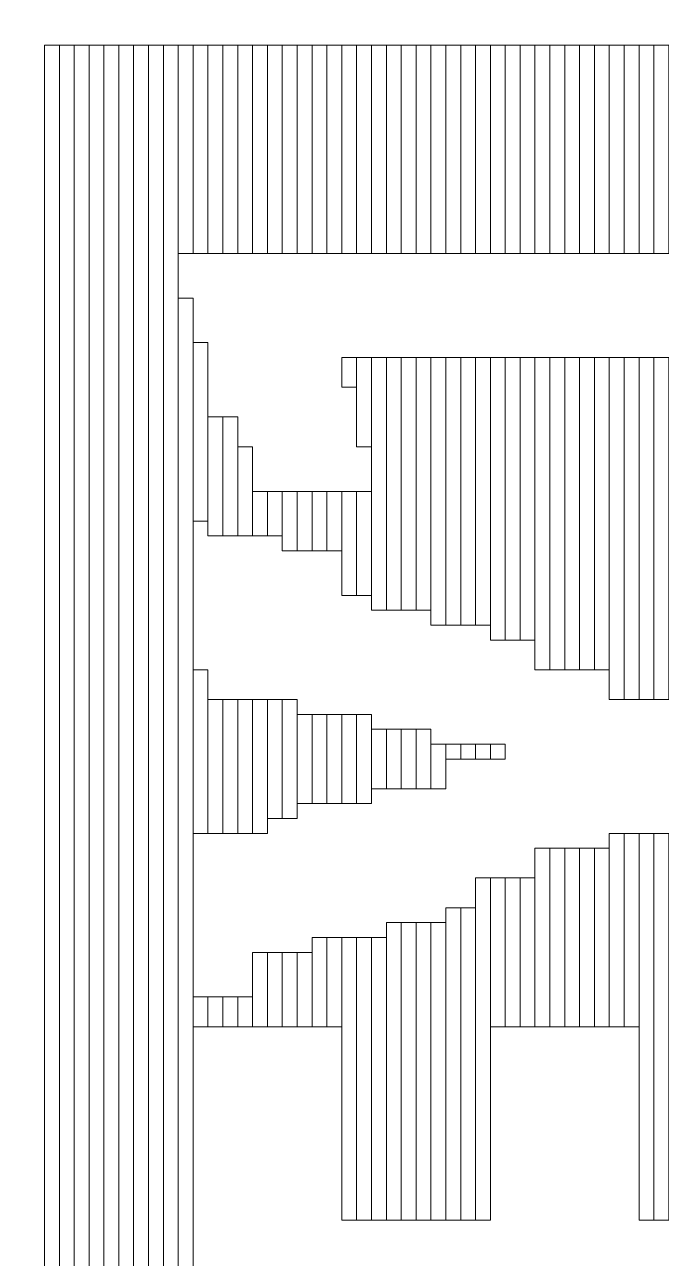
# Model space of a CAD drawing. Header units: millimetres. Extents: x -86 to 67, y -55 to 52.
# Drawn here: x -12.895 to -11.808, y -48.883 to -46.776 of the extents above; entities that cross this region are included whole.
import ezdxf

# ---------------------------------------------------------------- set-up
doc = ezdxf.new("R2010")
doc.units = ezdxf.units.MM
doc.header["$MEASUREMENT"] = 0
doc.layers.add('BG_OUTLINE', color=7, linetype='Continuous')
doc.layers.add('MA_PEN3', color=7, linetype='Continuous')

msp = doc.modelspace()

# ---------------------------------------------------------------- linework, layer by layer
at = {"layer": 'BG_OUTLINE', "color": 3, "lineweight": 9}
msp.add_open_spline([(-60.0926, 34.7331), (-60.0926, 34.7331), (63.7724, 34.7331), (63.7724, 34.7331), (63.7724, 34.7331), (64.585, 34.7336), (65.3646, 34.4113), (65.9396, 33.837), (65.9396, 33.837), (66.5146, 33.2627), (66.8379, 32.4797), (66.8384, 31.667), (66.8384, 31.667), (66.8384, 31.667), (66.8412, -52.28), (66.8412, -52.28), (66.8412, -52.28), (66.8412, -52.28), (66.8384, -52.1933), (66.8384, -52.1933), (66.8384, -52.1933), (66.8389, -53.006), (66.5166, -53.7856), (65.9424, -54.3606), (65.9424, -54.3606), (65.3681, -54.9356), (64.585, -55.2589), (63.7724, -55.2594), (63.7724, -55.2594), (63.7724, -55.2594), (-60.1869, -55.2594), (-60.1869, -55.2594), (-60.1869, -55.2594), (-60.1869, -55.2594), (-60.0853, -55.2518), (-60.0853, -55.2518), (-60.0853, -55.2518), (-60.8979, -55.2523), (-61.6775, -54.9299), (-62.2525, -54.3557), (-62.2525, -54.3557), (-62.8275, -53.7814), (-63.1508, -52.9984), (-63.1513, -52.1857), (-63.1513, -52.1857), (-63.1513, -52.1857), (-63.1587, 31.667), (-63.1587, 31.667), (-63.1587, 31.667), (-63.1592, 32.4797), (-62.8369, 33.2593), (-62.2626, 33.8343), (-62.2626, 33.8343), (-61.6883, 34.4093), (-60.9053, 34.7326), (-60.0926, 34.7331)], degree=3, knots=[0, 0, 0, 0, 0.071429, 0.071429, 0.071429, 0.071429, 0.142857, 0.142857, 0.142857, 0.142857, 0.214286, 0.214286, 0.214286, 0.214286, 0.285714, 0.285714, 0.285714, 0.285714, 0.357143, 0.357143, 0.357143, 0.357143, 0.428571, 0.428571, 0.428571, 0.428571, 0.5, 0.5, 0.5, 0.5, 0.571429, 0.571429, 0.571429, 0.571429, 0.642857, 0.642857, 0.642857, 0.642857, 0.714286, 0.714286, 0.714286, 0.714286, 0.785714, 0.785714, 0.785714, 0.785714, 0.857143, 0.857143, 0.857143, 0.857143, 0.928571, 0.928571, 0.928571, 0.928571, 1, 1, 1, 1], dxfattribs=at)
at = {"layer": 'MA_PEN3', "color": 5, "lineweight": 9}
for points in [[(-12.8362, -51.8659), (-12.8362, -51.8659), (-12.8616, -51.8659), (-12.8616, -51.8659), (-12.8616, -51.8659), (-12.8616, -51.8659), (-12.8616, -46.8113), (-12.8616, -46.8113), (-12.8616, -46.8113), (-12.8616, -46.8113), (-12.8362, -46.8113), (-12.8362, -46.8113), (-12.8362, -46.8113), (-12.8362, -46.8113), (-12.8362, -51.8659), (-12.8362, -51.8659)], [(-12.8108, -51.8659), (-12.8108, -51.8659), (-12.8362, -51.8659), (-12.8362, -51.8659), (-12.8362, -51.8659), (-12.8362, -51.8659), (-12.8362, -46.8113), (-12.8362, -46.8113), (-12.8362, -46.8113), (-12.8362, -46.8113), (-12.8108, -46.8113), (-12.8108, -46.8113), (-12.8108, -46.8113), (-12.8108, -46.8113), (-12.8108, -51.8659), (-12.8108, -51.8659)], [(-12.7854, -51.8659), (-12.7854, -51.8659), (-12.8108, -51.8659), (-12.8108, -51.8659), (-12.8108, -51.8659), (-12.8108, -51.8659), (-12.8108, -46.8113), (-12.8108, -46.8113), (-12.8108, -46.8113), (-12.8108, -46.8113), (-12.7854, -46.8113), (-12.7854, -46.8113), (-12.7854, -46.8113), (-12.7854, -46.8113), (-12.7854, -51.8659), (-12.7854, -51.8659)], [(-12.76, -51.8659), (-12.76, -51.8659), (-12.7854, -51.8659), (-12.7854, -51.8659), (-12.7854, -51.8659), (-12.7854, -51.8659), (-12.7854, -46.8113), (-12.7854, -46.8113), (-12.7854, -46.8113), (-12.7854, -46.8113), (-12.76, -46.8113), (-12.76, -46.8113), (-12.76, -46.8113), (-12.76, -46.8113), (-12.76, -51.8659), (-12.76, -51.8659)], [(-12.7346, -51.8659), (-12.7346, -51.8659), (-12.76, -51.8659), (-12.76, -51.8659), (-12.76, -51.8659), (-12.76, -51.8659), (-12.76, -46.8113), (-12.76, -46.8113), (-12.76, -46.8113), (-12.76, -46.8113), (-12.7346, -46.8113), (-12.7346, -46.8113), (-12.7346, -46.8113), (-12.7346, -46.8113), (-12.7346, -51.8659), (-12.7346, -51.8659)], [(-12.7092, -51.8659), (-12.7092, -51.8659), (-12.7346, -51.8659), (-12.7346, -51.8659), (-12.7346, -51.8659), (-12.7346, -51.8659), (-12.7346, -46.8113), (-12.7346, -46.8113), (-12.7346, -46.8113), (-12.7346, -46.8113), (-12.7092, -46.8113), (-12.7092, -46.8113), (-12.7092, -46.8113), (-12.7092, -46.8113), (-12.7092, -51.8659), (-12.7092, -51.8659)], [(-12.6838, -51.8659), (-12.6838, -51.8659), (-12.7092, -51.8659), (-12.7092, -51.8659), (-12.7092, -51.8659), (-12.7092, -51.8659), (-12.7092, -46.8113), (-12.7092, -46.8113), (-12.7092, -46.8113), (-12.7092, -46.8113), (-12.6838, -46.8113), (-12.6838, -46.8113), (-12.6838, -46.8113), (-12.6838, -46.8113), (-12.6838, -51.8659), (-12.6838, -51.8659)], [(-12.6584, -51.8659), (-12.6584, -51.8659), (-12.6838, -51.8659), (-12.6838, -51.8659), (-12.6838, -51.8659), (-12.6838, -51.8659), (-12.6838, -46.8113), (-12.6838, -46.8113), (-12.6838, -46.8113), (-12.6838, -46.8113), (-12.6584, -46.8113), (-12.6584, -46.8113), (-12.6584, -46.8113), (-12.6584, -46.8113), (-12.6584, -51.8659), (-12.6584, -51.8659)], [(-12.633, -51.8659), (-12.633, -51.8659), (-12.6584, -51.8659), (-12.6584, -51.8659), (-12.6584, -51.8659), (-12.6584, -51.8659), (-12.6584, -46.8113), (-12.6584, -46.8113), (-12.6584, -46.8113), (-12.6584, -46.8113), (-12.633, -46.8113), (-12.633, -46.8113), (-12.633, -46.8113), (-12.633, -46.8113), (-12.633, -51.8659), (-12.633, -51.8659)], [(-12.6076, -47.1669), (-12.6076, -47.1669), (-12.633, -47.1669), (-12.633, -47.1669), (-12.633, -47.1669), (-12.633, -47.1669), (-12.633, -46.8113), (-12.633, -46.8113), (-12.633, -46.8113), (-12.633, -46.8113), (-12.6076, -46.8113), (-12.6076, -46.8113), (-12.6076, -46.8113), (-12.6076, -46.8113), (-12.6076, -47.1669), (-12.6076, -47.1669)], [(-12.5822, -47.1669), (-12.5822, -47.1669), (-12.6076, -47.1669), (-12.6076, -47.1669), (-12.6076, -47.1669), (-12.6076, -47.1669), (-12.6076, -46.8113), (-12.6076, -46.8113), (-12.6076, -46.8113), (-12.6076, -46.8113), (-12.5822, -46.8113), (-12.5822, -46.8113), (-12.5822, -46.8113), (-12.5822, -46.8113), (-12.5822, -47.1669), (-12.5822, -47.1669)], [(-12.5568, -47.1669), (-12.5568, -47.1669), (-12.5822, -47.1669), (-12.5822, -47.1669), (-12.5822, -47.1669), (-12.5822, -47.1669), (-12.5822, -46.8113), (-12.5822, -46.8113), (-12.5822, -46.8113), (-12.5822, -46.8113), (-12.5568, -46.8113), (-12.5568, -46.8113), (-12.5568, -46.8113), (-12.5568, -46.8113), (-12.5568, -47.1669), (-12.5568, -47.1669)], [(-12.5314, -47.1669), (-12.5314, -47.1669), (-12.5568, -47.1669), (-12.5568, -47.1669), (-12.5568, -47.1669), (-12.5568, -47.1669), (-12.5568, -46.8113), (-12.5568, -46.8113), (-12.5568, -46.8113), (-12.5568, -46.8113), (-12.5314, -46.8113), (-12.5314, -46.8113), (-12.5314, -46.8113), (-12.5314, -46.8113), (-12.5314, -47.1669), (-12.5314, -47.1669)], [(-12.506, -47.1669), (-12.506, -47.1669), (-12.5314, -47.1669), (-12.5314, -47.1669), (-12.5314, -47.1669), (-12.5314, -47.1669), (-12.5314, -46.8113), (-12.5314, -46.8113), (-12.5314, -46.8113), (-12.5314, -46.8113), (-12.506, -46.8113), (-12.506, -46.8113), (-12.506, -46.8113), (-12.506, -46.8113), (-12.506, -47.1669), (-12.506, -47.1669)], [(-12.4806, -47.1669), (-12.4806, -47.1669), (-12.506, -47.1669), (-12.506, -47.1669), (-12.506, -47.1669), (-12.506, -47.1669), (-12.506, -46.8113), (-12.506, -46.8113), (-12.506, -46.8113), (-12.506, -46.8113), (-12.4806, -46.8113), (-12.4806, -46.8113), (-12.4806, -46.8113), (-12.4806, -46.8113), (-12.4806, -47.1669), (-12.4806, -47.1669)], [(-12.4552, -47.1669), (-12.4552, -47.1669), (-12.4806, -47.1669), (-12.4806, -47.1669), (-12.4806, -47.1669), (-12.4806, -47.1669), (-12.4806, -46.8113), (-12.4806, -46.8113), (-12.4806, -46.8113), (-12.4806, -46.8113), (-12.4552, -46.8113), (-12.4552, -46.8113), (-12.4552, -46.8113), (-12.4552, -46.8113), (-12.4552, -47.1669), (-12.4552, -47.1669)], [(-12.4298, -47.1669), (-12.4298, -47.1669), (-12.4552, -47.1669), (-12.4552, -47.1669), (-12.4552, -47.1669), (-12.4552, -47.1669), (-12.4552, -46.8113), (-12.4552, -46.8113), (-12.4552, -46.8113), (-12.4552, -46.8113), (-12.4298, -46.8113), (-12.4298, -46.8113), (-12.4298, -46.8113), (-12.4298, -46.8113), (-12.4298, -47.1669), (-12.4298, -47.1669)], [(-12.4044, -47.1669), (-12.4044, -47.1669), (-12.4298, -47.1669), (-12.4298, -47.1669), (-12.4298, -47.1669), (-12.4298, -47.1669), (-12.4298, -46.8113), (-12.4298, -46.8113), (-12.4298, -46.8113), (-12.4298, -46.8113), (-12.4044, -46.8113), (-12.4044, -46.8113), (-12.4044, -46.8113), (-12.4044, -46.8113), (-12.4044, -47.1669), (-12.4044, -47.1669)], [(-12.379, -47.1669), (-12.379, -47.1669), (-12.4044, -47.1669), (-12.4044, -47.1669), (-12.4044, -47.1669), (-12.4044, -47.1669), (-12.4044, -46.8113), (-12.4044, -46.8113), (-12.4044, -46.8113), (-12.4044, -46.8113), (-12.379, -46.8113), (-12.379, -46.8113), (-12.379, -46.8113), (-12.379, -46.8113), (-12.379, -47.1669), (-12.379, -47.1669)], [(-12.3536, -47.1669), (-12.3536, -47.1669), (-12.379, -47.1669), (-12.379, -47.1669), (-12.379, -47.1669), (-12.379, -47.1669), (-12.379, -46.8113), (-12.379, -46.8113), (-12.379, -46.8113), (-12.379, -46.8113), (-12.3536, -46.8113), (-12.3536, -46.8113), (-12.3536, -46.8113), (-12.3536, -46.8113), (-12.3536, -47.1669), (-12.3536, -47.1669)], [(-12.3282, -47.1669), (-12.3282, -47.1669), (-12.3536, -47.1669), (-12.3536, -47.1669), (-12.3536, -47.1669), (-12.3536, -47.1669), (-12.3536, -46.8113), (-12.3536, -46.8113), (-12.3536, -46.8113), (-12.3536, -46.8113), (-12.3282, -46.8113), (-12.3282, -46.8113), (-12.3282, -46.8113), (-12.3282, -46.8113), (-12.3282, -47.1669), (-12.3282, -47.1669)], [(-12.3028, -47.1669), (-12.3028, -47.1669), (-12.3282, -47.1669), (-12.3282, -47.1669), (-12.3282, -47.1669), (-12.3282, -47.1669), (-12.3282, -46.8113), (-12.3282, -46.8113), (-12.3282, -46.8113), (-12.3282, -46.8113), (-12.3028, -46.8113), (-12.3028, -46.8113), (-12.3028, -46.8113), (-12.3028, -46.8113), (-12.3028, -47.1669), (-12.3028, -47.1669)], [(-12.2774, -47.1669), (-12.2774, -47.1669), (-12.3028, -47.1669), (-12.3028, -47.1669), (-12.3028, -47.1669), (-12.3028, -47.1669), (-12.3028, -46.8113), (-12.3028, -46.8113), (-12.3028, -46.8113), (-12.3028, -46.8113), (-12.2774, -46.8113), (-12.2774, -46.8113), (-12.2774, -46.8113), (-12.2774, -46.8113), (-12.2774, -47.1669), (-12.2774, -47.1669)], [(-12.252, -47.1669), (-12.252, -47.1669), (-12.2774, -47.1669), (-12.2774, -47.1669), (-12.2774, -47.1669), (-12.2774, -47.1669), (-12.2774, -46.8113), (-12.2774, -46.8113), (-12.2774, -46.8113), (-12.2774, -46.8113), (-12.252, -46.8113), (-12.252, -46.8113), (-12.252, -46.8113), (-12.252, -46.8113), (-12.252, -47.1669), (-12.252, -47.1669)], [(-12.2266, -47.1669), (-12.2266, -47.1669), (-12.252, -47.1669), (-12.252, -47.1669), (-12.252, -47.1669), (-12.252, -47.1669), (-12.252, -46.8113), (-12.252, -46.8113), (-12.252, -46.8113), (-12.252, -46.8113), (-12.2266, -46.8113), (-12.2266, -46.8113), (-12.2266, -46.8113), (-12.2266, -46.8113), (-12.2266, -47.1669), (-12.2266, -47.1669)], [(-12.2012, -47.1669), (-12.2012, -47.1669), (-12.2266, -47.1669), (-12.2266, -47.1669), (-12.2266, -47.1669), (-12.2266, -47.1669), (-12.2266, -46.8113), (-12.2266, -46.8113), (-12.2266, -46.8113), (-12.2266, -46.8113), (-12.2012, -46.8113), (-12.2012, -46.8113), (-12.2012, -46.8113), (-12.2012, -46.8113), (-12.2012, -47.1669), (-12.2012, -47.1669)], [(-12.1758, -47.1669), (-12.1758, -47.1669), (-12.2012, -47.1669), (-12.2012, -47.1669), (-12.2012, -47.1669), (-12.2012, -47.1669), (-12.2012, -46.8113), (-12.2012, -46.8113), (-12.2012, -46.8113), (-12.2012, -46.8113), (-12.1758, -46.8113), (-12.1758, -46.8113), (-12.1758, -46.8113), (-12.1758, -46.8113), (-12.1758, -47.1669), (-12.1758, -47.1669)], [(-12.1504, -47.1669), (-12.1504, -47.1669), (-12.1758, -47.1669), (-12.1758, -47.1669), (-12.1758, -47.1669), (-12.1758, -47.1669), (-12.1758, -46.8113), (-12.1758, -46.8113), (-12.1758, -46.8113), (-12.1758, -46.8113), (-12.1504, -46.8113), (-12.1504, -46.8113), (-12.1504, -46.8113), (-12.1504, -46.8113), (-12.1504, -47.1669), (-12.1504, -47.1669)], [(-12.125, -47.1669), (-12.125, -47.1669), (-12.1504, -47.1669), (-12.1504, -47.1669), (-12.1504, -47.1669), (-12.1504, -47.1669), (-12.1504, -46.8113), (-12.1504, -46.8113), (-12.1504, -46.8113), (-12.1504, -46.8113), (-12.125, -46.8113), (-12.125, -46.8113), (-12.125, -46.8113), (-12.125, -46.8113), (-12.125, -47.1669), (-12.125, -47.1669)], [(-12.0996, -47.1669), (-12.0996, -47.1669), (-12.125, -47.1669), (-12.125, -47.1669), (-12.125, -47.1669), (-12.125, -47.1669), (-12.125, -46.8113), (-12.125, -46.8113), (-12.125, -46.8113), (-12.125, -46.8113), (-12.0996, -46.8113), (-12.0996, -46.8113), (-12.0996, -46.8113), (-12.0996, -46.8113), (-12.0996, -47.1669), (-12.0996, -47.1669)], [(-12.0742, -47.1669), (-12.0742, -47.1669), (-12.0996, -47.1669), (-12.0996, -47.1669), (-12.0996, -47.1669), (-12.0996, -47.1669), (-12.0996, -46.8113), (-12.0996, -46.8113), (-12.0996, -46.8113), (-12.0996, -46.8113), (-12.0742, -46.8113), (-12.0742, -46.8113), (-12.0742, -46.8113), (-12.0742, -46.8113), (-12.0742, -47.1669), (-12.0742, -47.1669)], [(-12.0488, -47.1669), (-12.0488, -47.1669), (-12.0742, -47.1669), (-12.0742, -47.1669), (-12.0742, -47.1669), (-12.0742, -47.1669), (-12.0742, -46.8113), (-12.0742, -46.8113), (-12.0742, -46.8113), (-12.0742, -46.8113), (-12.0488, -46.8113), (-12.0488, -46.8113), (-12.0488, -46.8113), (-12.0488, -46.8113), (-12.0488, -47.1669), (-12.0488, -47.1669)], [(-12.0234, -47.1669), (-12.0234, -47.1669), (-12.0488, -47.1669), (-12.0488, -47.1669), (-12.0488, -47.1669), (-12.0488, -47.1669), (-12.0488, -46.8113), (-12.0488, -46.8113), (-12.0488, -46.8113), (-12.0488, -46.8113), (-12.0234, -46.8113), (-12.0234, -46.8113), (-12.0234, -46.8113), (-12.0234, -46.8113), (-12.0234, -47.1669), (-12.0234, -47.1669)], [(-11.998, -47.1669), (-11.998, -47.1669), (-12.0234, -47.1669), (-12.0234, -47.1669), (-12.0234, -47.1669), (-12.0234, -47.1669), (-12.0234, -46.8113), (-12.0234, -46.8113), (-12.0234, -46.8113), (-12.0234, -46.8113), (-11.998, -46.8113), (-11.998, -46.8113), (-11.998, -46.8113), (-11.998, -46.8113), (-11.998, -47.1669), (-11.998, -47.1669)], [(-11.9726, -47.1669), (-11.9726, -47.1669), (-11.998, -47.1669), (-11.998, -47.1669), (-11.998, -47.1669), (-11.998, -47.1669), (-11.998, -46.8113), (-11.998, -46.8113), (-11.998, -46.8113), (-11.998, -46.8113), (-11.9726, -46.8113), (-11.9726, -46.8113), (-11.9726, -46.8113), (-11.9726, -46.8113), (-11.9726, -47.1669), (-11.9726, -47.1669)], [(-11.9472, -47.1669), (-11.9472, -47.1669), (-11.9726, -47.1669), (-11.9726, -47.1669), (-11.9726, -47.1669), (-11.9726, -47.1669), (-11.9726, -46.8113), (-11.9726, -46.8113), (-11.9726, -46.8113), (-11.9726, -46.8113), (-11.9472, -46.8113), (-11.9472, -46.8113), (-11.9472, -46.8113), (-11.9472, -46.8113), (-11.9472, -47.1669), (-11.9472, -47.1669)], [(-11.9218, -47.1669), (-11.9218, -47.1669), (-11.9472, -47.1669), (-11.9472, -47.1669), (-11.9472, -47.1669), (-11.9472, -47.1669), (-11.9472, -46.8113), (-11.9472, -46.8113), (-11.9472, -46.8113), (-11.9472, -46.8113), (-11.9218, -46.8113), (-11.9218, -46.8113), (-11.9218, -46.8113), (-11.9218, -46.8113), (-11.9218, -47.1669), (-11.9218, -47.1669)], [(-11.8964, -47.1669), (-11.8964, -47.1669), (-11.9218, -47.1669), (-11.9218, -47.1669), (-11.9218, -47.1669), (-11.9218, -47.1669), (-11.9218, -46.8113), (-11.9218, -46.8113), (-11.9218, -46.8113), (-11.9218, -46.8113), (-11.8964, -46.8113), (-11.8964, -46.8113), (-11.8964, -46.8113), (-11.8964, -46.8113), (-11.8964, -47.1669), (-11.8964, -47.1669)], [(-11.871, -47.1669), (-11.871, -47.1669), (-11.8964, -47.1669), (-11.8964, -47.1669), (-11.8964, -47.1669), (-11.8964, -47.1669), (-11.8964, -46.8113), (-11.8964, -46.8113), (-11.8964, -46.8113), (-11.8964, -46.8113), (-11.871, -46.8113), (-11.871, -46.8113), (-11.871, -46.8113), (-11.871, -46.8113), (-11.871, -47.1669), (-11.871, -47.1669)], [(-11.8456, -47.1669), (-11.8456, -47.1669), (-11.871, -47.1669), (-11.871, -47.1669), (-11.871, -47.1669), (-11.871, -47.1669), (-11.871, -46.8113), (-11.871, -46.8113), (-11.871, -46.8113), (-11.871, -46.8113), (-11.8456, -46.8113), (-11.8456, -46.8113), (-11.8456, -46.8113), (-11.8456, -46.8113), (-11.8456, -47.1669), (-11.8456, -47.1669)], [(-11.8202, -47.1669), (-11.8202, -47.1669), (-11.8456, -47.1669), (-11.8456, -47.1669), (-11.8456, -47.1669), (-11.8456, -47.1669), (-11.8456, -46.8113), (-11.8456, -46.8113), (-11.8456, -46.8113), (-11.8456, -46.8113), (-11.8202, -46.8113), (-11.8202, -46.8113), (-11.8202, -46.8113), (-11.8202, -46.8113), (-11.8202, -47.1669), (-11.8202, -47.1669)], [(-11.7948, -47.1669), (-11.7948, -47.1669), (-11.8202, -47.1669), (-11.8202, -47.1669), (-11.8202, -47.1669), (-11.8202, -47.1669), (-11.8202, -46.8113), (-11.8202, -46.8113), (-11.8202, -46.8113), (-11.8202, -46.8113), (-11.7948, -46.8113), (-11.7948, -46.8113), (-11.7948, -46.8113), (-11.7948, -46.8113), (-11.7948, -47.1669), (-11.7948, -47.1669)], [(-12.6076, -50.4689), (-12.6076, -50.4689), (-12.633, -50.4689), (-12.633, -50.4689), (-12.633, -50.4689), (-12.633, -50.4689), (-12.633, -47.2431), (-12.633, -47.2431), (-12.633, -47.2431), (-12.633, -47.2431), (-12.6076, -47.2431), (-12.6076, -47.2431), (-12.6076, -47.2431), (-12.6076, -47.2431), (-12.6076, -50.4689), (-12.6076, -50.4689)], [(-12.5822, -47.6241), (-12.5822, -47.6241), (-12.6076, -47.6241), (-12.6076, -47.6241), (-12.6076, -47.6241), (-12.6076, -47.6241), (-12.6076, -47.3193), (-12.6076, -47.3193), (-12.6076, -47.3193), (-12.6076, -47.3193), (-12.5822, -47.3193), (-12.5822, -47.3193), (-12.5822, -47.3193), (-12.5822, -47.3193), (-12.5822, -47.6241), (-12.5822, -47.6241)], [(-12.3282, -47.3955), (-12.3282, -47.3955), (-12.3536, -47.3955), (-12.3536, -47.3955), (-12.3536, -47.3955), (-12.3536, -47.3955), (-12.3536, -47.3447), (-12.3536, -47.3447), (-12.3536, -47.3447), (-12.3536, -47.3447), (-12.3282, -47.3447), (-12.3282, -47.3447), (-12.3282, -47.3447), (-12.3282, -47.3447), (-12.3282, -47.3955), (-12.3282, -47.3955)], [(-12.3028, -47.4971), (-12.3028, -47.4971), (-12.3282, -47.4971), (-12.3282, -47.4971), (-12.3282, -47.4971), (-12.3282, -47.4971), (-12.3282, -47.3447), (-12.3282, -47.3447), (-12.3282, -47.3447), (-12.3282, -47.3447), (-12.3028, -47.3447), (-12.3028, -47.3447), (-12.3028, -47.3447), (-12.3028, -47.3447), (-12.3028, -47.4971), (-12.3028, -47.4971)], [(-12.2774, -47.7765), (-12.2774, -47.7765), (-12.3028, -47.7765), (-12.3028, -47.7765), (-12.3028, -47.7765), (-12.3028, -47.7765), (-12.3028, -47.3447), (-12.3028, -47.3447), (-12.3028, -47.3447), (-12.3028, -47.3447), (-12.2774, -47.3447), (-12.2774, -47.3447), (-12.2774, -47.3447), (-12.2774, -47.3447), (-12.2774, -47.7765), (-12.2774, -47.7765)], [(-12.252, -47.7765), (-12.252, -47.7765), (-12.2774, -47.7765), (-12.2774, -47.7765), (-12.2774, -47.7765), (-12.2774, -47.7765), (-12.2774, -47.3447), (-12.2774, -47.3447), (-12.2774, -47.3447), (-12.2774, -47.3447), (-12.252, -47.3447), (-12.252, -47.3447), (-12.252, -47.3447), (-12.252, -47.3447), (-12.252, -47.7765), (-12.252, -47.7765)], [(-12.2266, -47.7765), (-12.2266, -47.7765), (-12.252, -47.7765), (-12.252, -47.7765), (-12.252, -47.7765), (-12.252, -47.7765), (-12.252, -47.3447), (-12.252, -47.3447), (-12.252, -47.3447), (-12.252, -47.3447), (-12.2266, -47.3447), (-12.2266, -47.3447), (-12.2266, -47.3447), (-12.2266, -47.3447), (-12.2266, -47.7765), (-12.2266, -47.7765)], [(-12.2012, -47.7765), (-12.2012, -47.7765), (-12.2266, -47.7765), (-12.2266, -47.7765), (-12.2266, -47.7765), (-12.2266, -47.7765), (-12.2266, -47.3447), (-12.2266, -47.3447), (-12.2266, -47.3447), (-12.2266, -47.3447), (-12.2012, -47.3447), (-12.2012, -47.3447), (-12.2012, -47.3447), (-12.2012, -47.3447), (-12.2012, -47.7765), (-12.2012, -47.7765)], [(-12.1758, -47.8019), (-12.1758, -47.8019), (-12.2012, -47.8019), (-12.2012, -47.8019), (-12.2012, -47.8019), (-12.2012, -47.8019), (-12.2012, -47.3447), (-12.2012, -47.3447), (-12.2012, -47.3447), (-12.2012, -47.3447), (-12.1758, -47.3447), (-12.1758, -47.3447), (-12.1758, -47.3447), (-12.1758, -47.3447), (-12.1758, -47.8019), (-12.1758, -47.8019)], [(-12.1504, -47.8019), (-12.1504, -47.8019), (-12.1758, -47.8019), (-12.1758, -47.8019), (-12.1758, -47.8019), (-12.1758, -47.8019), (-12.1758, -47.3447), (-12.1758, -47.3447), (-12.1758, -47.3447), (-12.1758, -47.3447), (-12.1504, -47.3447), (-12.1504, -47.3447), (-12.1504, -47.3447), (-12.1504, -47.3447), (-12.1504, -47.8019), (-12.1504, -47.8019)], [(-12.125, -47.8019), (-12.125, -47.8019), (-12.1504, -47.8019), (-12.1504, -47.8019), (-12.1504, -47.8019), (-12.1504, -47.8019), (-12.1504, -47.3447), (-12.1504, -47.3447), (-12.1504, -47.3447), (-12.1504, -47.3447), (-12.125, -47.3447), (-12.125, -47.3447), (-12.125, -47.3447), (-12.125, -47.3447), (-12.125, -47.8019), (-12.125, -47.8019)], [(-12.0996, -47.8019), (-12.0996, -47.8019), (-12.125, -47.8019), (-12.125, -47.8019), (-12.125, -47.8019), (-12.125, -47.8019), (-12.125, -47.3447), (-12.125, -47.3447), (-12.125, -47.3447), (-12.125, -47.3447), (-12.0996, -47.3447), (-12.0996, -47.3447), (-12.0996, -47.3447), (-12.0996, -47.3447), (-12.0996, -47.8019), (-12.0996, -47.8019)], [(-12.0742, -47.8273), (-12.0742, -47.8273), (-12.0996, -47.8273), (-12.0996, -47.8273), (-12.0996, -47.8273), (-12.0996, -47.8273), (-12.0996, -47.3447), (-12.0996, -47.3447), (-12.0996, -47.3447), (-12.0996, -47.3447), (-12.0742, -47.3447), (-12.0742, -47.3447), (-12.0742, -47.3447), (-12.0742, -47.3447), (-12.0742, -47.8273), (-12.0742, -47.8273)], [(-12.0488, -47.8273), (-12.0488, -47.8273), (-12.0742, -47.8273), (-12.0742, -47.8273), (-12.0742, -47.8273), (-12.0742, -47.8273), (-12.0742, -47.3447), (-12.0742, -47.3447), (-12.0742, -47.3447), (-12.0742, -47.3447), (-12.0488, -47.3447), (-12.0488, -47.3447), (-12.0488, -47.3447), (-12.0488, -47.3447), (-12.0488, -47.8273), (-12.0488, -47.8273)], [(-12.0234, -47.8273), (-12.0234, -47.8273), (-12.0488, -47.8273), (-12.0488, -47.8273), (-12.0488, -47.8273), (-12.0488, -47.8273), (-12.0488, -47.3447), (-12.0488, -47.3447), (-12.0488, -47.3447), (-12.0488, -47.3447), (-12.0234, -47.3447), (-12.0234, -47.3447), (-12.0234, -47.3447), (-12.0234, -47.3447), (-12.0234, -47.8273), (-12.0234, -47.8273)], [(-11.998, -47.8781), (-11.998, -47.8781), (-12.0234, -47.8781), (-12.0234, -47.8781), (-12.0234, -47.8781), (-12.0234, -47.8781), (-12.0234, -47.3447), (-12.0234, -47.3447), (-12.0234, -47.3447), (-12.0234, -47.3447), (-11.998, -47.3447), (-11.998, -47.3447), (-11.998, -47.3447), (-11.998, -47.3447), (-11.998, -47.8781), (-11.998, -47.8781)], [(-11.9726, -47.8781), (-11.9726, -47.8781), (-11.998, -47.8781), (-11.998, -47.8781), (-11.998, -47.8781), (-11.998, -47.8781), (-11.998, -47.3447), (-11.998, -47.3447), (-11.998, -47.3447), (-11.998, -47.3447), (-11.9726, -47.3447), (-11.9726, -47.3447), (-11.9726, -47.3447), (-11.9726, -47.3447), (-11.9726, -47.8781), (-11.9726, -47.8781)], [(-11.9472, -47.8781), (-11.9472, -47.8781), (-11.9726, -47.8781), (-11.9726, -47.8781), (-11.9726, -47.8781), (-11.9726, -47.8781), (-11.9726, -47.3447), (-11.9726, -47.3447), (-11.9726, -47.3447), (-11.9726, -47.3447), (-11.9472, -47.3447), (-11.9472, -47.3447), (-11.9472, -47.3447), (-11.9472, -47.3447), (-11.9472, -47.8781), (-11.9472, -47.8781)], [(-11.9218, -47.8781), (-11.9218, -47.8781), (-11.9472, -47.8781), (-11.9472, -47.8781), (-11.9472, -47.8781), (-11.9472, -47.8781), (-11.9472, -47.3447), (-11.9472, -47.3447), (-11.9472, -47.3447), (-11.9472, -47.3447), (-11.9218, -47.3447), (-11.9218, -47.3447), (-11.9218, -47.3447), (-11.9218, -47.3447), (-11.9218, -47.8781), (-11.9218, -47.8781)], [(-11.8964, -47.8781), (-11.8964, -47.8781), (-11.9218, -47.8781), (-11.9218, -47.8781), (-11.9218, -47.8781), (-11.9218, -47.8781), (-11.9218, -47.3447), (-11.9218, -47.3447), (-11.9218, -47.3447), (-11.9218, -47.3447), (-11.8964, -47.3447), (-11.8964, -47.3447), (-11.8964, -47.3447), (-11.8964, -47.3447), (-11.8964, -47.8781), (-11.8964, -47.8781)], [(-11.871, -47.9289), (-11.871, -47.9289), (-11.8964, -47.9289), (-11.8964, -47.9289), (-11.8964, -47.9289), (-11.8964, -47.9289), (-11.8964, -47.3447), (-11.8964, -47.3447), (-11.8964, -47.3447), (-11.8964, -47.3447), (-11.871, -47.3447), (-11.871, -47.3447), (-11.871, -47.3447), (-11.871, -47.3447), (-11.871, -47.9289), (-11.871, -47.9289)], [(-11.8456, -47.9289), (-11.8456, -47.9289), (-11.871, -47.9289), (-11.871, -47.9289), (-11.871, -47.9289), (-11.871, -47.9289), (-11.871, -47.3447), (-11.871, -47.3447), (-11.871, -47.3447), (-11.871, -47.3447), (-11.8456, -47.3447), (-11.8456, -47.3447), (-11.8456, -47.3447), (-11.8456, -47.3447), (-11.8456, -47.9289), (-11.8456, -47.9289)], [(-11.8202, -47.9289), (-11.8202, -47.9289), (-11.8456, -47.9289), (-11.8456, -47.9289), (-11.8456, -47.9289), (-11.8456, -47.9289), (-11.8456, -47.3447), (-11.8456, -47.3447), (-11.8456, -47.3447), (-11.8456, -47.3447), (-11.8202, -47.3447), (-11.8202, -47.3447), (-11.8202, -47.3447), (-11.8202, -47.3447), (-11.8202, -47.9289), (-11.8202, -47.9289)], [(-11.7948, -47.9289), (-11.7948, -47.9289), (-11.8202, -47.9289), (-11.8202, -47.9289), (-11.8202, -47.9289), (-11.8202, -47.9289), (-11.8202, -47.3447), (-11.8202, -47.3447), (-11.8202, -47.3447), (-11.8202, -47.3447), (-11.7948, -47.3447), (-11.7948, -47.3447), (-11.7948, -47.3447), (-11.7948, -47.3447), (-11.7948, -47.9289), (-11.7948, -47.9289)], [(-12.5568, -47.6495), (-12.5568, -47.6495), (-12.5822, -47.6495), (-12.5822, -47.6495), (-12.5822, -47.6495), (-12.5822, -47.6495), (-12.5822, -47.4463), (-12.5822, -47.4463), (-12.5822, -47.4463), (-12.5822, -47.4463), (-12.5568, -47.4463), (-12.5568, -47.4463), (-12.5568, -47.4463), (-12.5568, -47.4463), (-12.5568, -47.6495), (-12.5568, -47.6495)], [(-12.5314, -47.6495), (-12.5314, -47.6495), (-12.5568, -47.6495), (-12.5568, -47.6495), (-12.5568, -47.6495), (-12.5568, -47.6495), (-12.5568, -47.4463), (-12.5568, -47.4463), (-12.5568, -47.4463), (-12.5568, -47.4463), (-12.5314, -47.4463), (-12.5314, -47.4463), (-12.5314, -47.4463), (-12.5314, -47.4463), (-12.5314, -47.6495), (-12.5314, -47.6495)], [(-12.506, -47.6495), (-12.506, -47.6495), (-12.5314, -47.6495), (-12.5314, -47.6495), (-12.5314, -47.6495), (-12.5314, -47.6495), (-12.5314, -47.4971), (-12.5314, -47.4971), (-12.5314, -47.4971), (-12.5314, -47.4971), (-12.506, -47.4971), (-12.506, -47.4971), (-12.506, -47.4971), (-12.506, -47.4971), (-12.506, -47.6495), (-12.506, -47.6495)], [(-12.4806, -47.6495), (-12.4806, -47.6495), (-12.506, -47.6495), (-12.506, -47.6495), (-12.506, -47.6495), (-12.506, -47.6495), (-12.506, -47.5733), (-12.506, -47.5733), (-12.506, -47.5733), (-12.506, -47.5733), (-12.4806, -47.5733), (-12.4806, -47.5733), (-12.4806, -47.5733), (-12.4806, -47.5733), (-12.4806, -47.6495), (-12.4806, -47.6495)], [(-12.4552, -47.6495), (-12.4552, -47.6495), (-12.4806, -47.6495), (-12.4806, -47.6495), (-12.4806, -47.6495), (-12.4806, -47.6495), (-12.4806, -47.5733), (-12.4806, -47.5733), (-12.4806, -47.5733), (-12.4806, -47.5733), (-12.4552, -47.5733), (-12.4552, -47.5733), (-12.4552, -47.5733), (-12.4552, -47.5733), (-12.4552, -47.6495), (-12.4552, -47.6495)], [(-12.4298, -47.6749), (-12.4298, -47.6749), (-12.4552, -47.6749), (-12.4552, -47.6749), (-12.4552, -47.6749), (-12.4552, -47.6749), (-12.4552, -47.5733), (-12.4552, -47.5733), (-12.4552, -47.5733), (-12.4552, -47.5733), (-12.4298, -47.5733), (-12.4298, -47.5733), (-12.4298, -47.5733), (-12.4298, -47.5733), (-12.4298, -47.6749), (-12.4298, -47.6749)], [(-12.4044, -47.6749), (-12.4044, -47.6749), (-12.4298, -47.6749), (-12.4298, -47.6749), (-12.4298, -47.6749), (-12.4298, -47.6749), (-12.4298, -47.5733), (-12.4298, -47.5733), (-12.4298, -47.5733), (-12.4298, -47.5733), (-12.4044, -47.5733), (-12.4044, -47.5733), (-12.4044, -47.5733), (-12.4044, -47.5733), (-12.4044, -47.6749), (-12.4044, -47.6749)], [(-12.379, -47.6749), (-12.379, -47.6749), (-12.4044, -47.6749), (-12.4044, -47.6749), (-12.4044, -47.6749), (-12.4044, -47.6749), (-12.4044, -47.5733), (-12.4044, -47.5733), (-12.4044, -47.5733), (-12.4044, -47.5733), (-12.379, -47.5733), (-12.379, -47.5733), (-12.379, -47.5733), (-12.379, -47.5733), (-12.379, -47.6749), (-12.379, -47.6749)], [(-12.3536, -47.6749), (-12.3536, -47.6749), (-12.379, -47.6749), (-12.379, -47.6749), (-12.379, -47.6749), (-12.379, -47.6749), (-12.379, -47.5733), (-12.379, -47.5733), (-12.379, -47.5733), (-12.379, -47.5733), (-12.3536, -47.5733), (-12.3536, -47.5733), (-12.3536, -47.5733), (-12.3536, -47.5733), (-12.3536, -47.6749), (-12.3536, -47.6749)], [(-12.3282, -47.7511), (-12.3282, -47.7511), (-12.3536, -47.7511), (-12.3536, -47.7511), (-12.3536, -47.7511), (-12.3536, -47.7511), (-12.3536, -47.5733), (-12.3536, -47.5733), (-12.3536, -47.5733), (-12.3536, -47.5733), (-12.3282, -47.5733), (-12.3282, -47.5733), (-12.3282, -47.5733), (-12.3282, -47.5733), (-12.3282, -47.7511), (-12.3282, -47.7511)], [(-12.3028, -47.7511), (-12.3028, -47.7511), (-12.3282, -47.7511), (-12.3282, -47.7511), (-12.3282, -47.7511), (-12.3282, -47.7511), (-12.3282, -47.5733), (-12.3282, -47.5733), (-12.3282, -47.5733), (-12.3282, -47.5733), (-12.3028, -47.5733), (-12.3028, -47.5733), (-12.3028, -47.5733), (-12.3028, -47.5733), (-12.3028, -47.7511), (-12.3028, -47.7511)], [(-12.5822, -48.1575), (-12.5822, -48.1575), (-12.6076, -48.1575), (-12.6076, -48.1575), (-12.6076, -48.1575), (-12.6076, -48.1575), (-12.6076, -47.8781), (-12.6076, -47.8781), (-12.6076, -47.8781), (-12.6076, -47.8781), (-12.5822, -47.8781), (-12.5822, -47.8781), (-12.5822, -47.8781), (-12.5822, -47.8781), (-12.5822, -48.1575), (-12.5822, -48.1575)], [(-12.5568, -48.1575), (-12.5568, -48.1575), (-12.5822, -48.1575), (-12.5822, -48.1575), (-12.5822, -48.1575), (-12.5822, -48.1575), (-12.5822, -47.9289), (-12.5822, -47.9289), (-12.5822, -47.9289), (-12.5822, -47.9289), (-12.5568, -47.9289), (-12.5568, -47.9289), (-12.5568, -47.9289), (-12.5568, -47.9289), (-12.5568, -48.1575), (-12.5568, -48.1575)], [(-12.5314, -48.1575), (-12.5314, -48.1575), (-12.5568, -48.1575), (-12.5568, -48.1575), (-12.5568, -48.1575), (-12.5568, -48.1575), (-12.5568, -47.9289), (-12.5568, -47.9289), (-12.5568, -47.9289), (-12.5568, -47.9289), (-12.5314, -47.9289), (-12.5314, -47.9289), (-12.5314, -47.9289), (-12.5314, -47.9289), (-12.5314, -48.1575), (-12.5314, -48.1575)], [(-12.506, -48.1575), (-12.506, -48.1575), (-12.5314, -48.1575), (-12.5314, -48.1575), (-12.5314, -48.1575), (-12.5314, -48.1575), (-12.5314, -47.9289), (-12.5314, -47.9289), (-12.5314, -47.9289), (-12.5314, -47.9289), (-12.506, -47.9289), (-12.506, -47.9289), (-12.506, -47.9289), (-12.506, -47.9289), (-12.506, -48.1575), (-12.506, -48.1575)], [(-12.4806, -48.1575), (-12.4806, -48.1575), (-12.506, -48.1575), (-12.506, -48.1575), (-12.506, -48.1575), (-12.506, -48.1575), (-12.506, -47.9289), (-12.506, -47.9289), (-12.506, -47.9289), (-12.506, -47.9289), (-12.4806, -47.9289), (-12.4806, -47.9289), (-12.4806, -47.9289), (-12.4806, -47.9289), (-12.4806, -48.1575), (-12.4806, -48.1575)], [(-12.4552, -48.1321), (-12.4552, -48.1321), (-12.4806, -48.1321), (-12.4806, -48.1321), (-12.4806, -48.1321), (-12.4806, -48.1321), (-12.4806, -47.9289), (-12.4806, -47.9289), (-12.4806, -47.9289), (-12.4806, -47.9289), (-12.4552, -47.9289), (-12.4552, -47.9289), (-12.4552, -47.9289), (-12.4552, -47.9289), (-12.4552, -48.1321), (-12.4552, -48.1321)], [(-12.4298, -48.1321), (-12.4298, -48.1321), (-12.4552, -48.1321), (-12.4552, -48.1321), (-12.4552, -48.1321), (-12.4552, -48.1321), (-12.4552, -47.9289), (-12.4552, -47.9289), (-12.4552, -47.9289), (-12.4552, -47.9289), (-12.4298, -47.9289), (-12.4298, -47.9289), (-12.4298, -47.9289), (-12.4298, -47.9289), (-12.4298, -48.1321), (-12.4298, -48.1321)], [(-12.4044, -48.1067), (-12.4044, -48.1067), (-12.4298, -48.1067), (-12.4298, -48.1067), (-12.4298, -48.1067), (-12.4298, -48.1067), (-12.4298, -47.9543), (-12.4298, -47.9543), (-12.4298, -47.9543), (-12.4298, -47.9543), (-12.4044, -47.9543), (-12.4044, -47.9543), (-12.4044, -47.9543), (-12.4044, -47.9543), (-12.4044, -48.1067), (-12.4044, -48.1067)], [(-12.379, -48.1067), (-12.379, -48.1067), (-12.4044, -48.1067), (-12.4044, -48.1067), (-12.4044, -48.1067), (-12.4044, -48.1067), (-12.4044, -47.9543), (-12.4044, -47.9543), (-12.4044, -47.9543), (-12.4044, -47.9543), (-12.379, -47.9543), (-12.379, -47.9543), (-12.379, -47.9543), (-12.379, -47.9543), (-12.379, -48.1067), (-12.379, -48.1067)], [(-12.3536, -48.1067), (-12.3536, -48.1067), (-12.379, -48.1067), (-12.379, -48.1067), (-12.379, -48.1067), (-12.379, -48.1067), (-12.379, -47.9543), (-12.379, -47.9543), (-12.379, -47.9543), (-12.379, -47.9543), (-12.3536, -47.9543), (-12.3536, -47.9543), (-12.3536, -47.9543), (-12.3536, -47.9543), (-12.3536, -48.1067), (-12.3536, -48.1067)], [(-12.3282, -48.1067), (-12.3282, -48.1067), (-12.3536, -48.1067), (-12.3536, -48.1067), (-12.3536, -48.1067), (-12.3536, -48.1067), (-12.3536, -47.9543), (-12.3536, -47.9543), (-12.3536, -47.9543), (-12.3536, -47.9543), (-12.3282, -47.9543), (-12.3282, -47.9543), (-12.3282, -47.9543), (-12.3282, -47.9543), (-12.3282, -48.1067), (-12.3282, -48.1067)], [(-12.3028, -48.1067), (-12.3028, -48.1067), (-12.3282, -48.1067), (-12.3282, -48.1067), (-12.3282, -48.1067), (-12.3282, -48.1067), (-12.3282, -47.9543), (-12.3282, -47.9543), (-12.3282, -47.9543), (-12.3282, -47.9543), (-12.3028, -47.9543), (-12.3028, -47.9543), (-12.3028, -47.9543), (-12.3028, -47.9543), (-12.3028, -48.1067), (-12.3028, -48.1067)], [(-12.2774, -48.0813), (-12.2774, -48.0813), (-12.3028, -48.0813), (-12.3028, -48.0813), (-12.3028, -48.0813), (-12.3028, -48.0813), (-12.3028, -47.9797), (-12.3028, -47.9797), (-12.3028, -47.9797), (-12.3028, -47.9797), (-12.2774, -47.9797), (-12.2774, -47.9797), (-12.2774, -47.9797), (-12.2774, -47.9797), (-12.2774, -48.0813), (-12.2774, -48.0813)], [(-12.252, -48.0813), (-12.252, -48.0813), (-12.2774, -48.0813), (-12.2774, -48.0813), (-12.2774, -48.0813), (-12.2774, -48.0813), (-12.2774, -47.9797), (-12.2774, -47.9797), (-12.2774, -47.9797), (-12.2774, -47.9797), (-12.252, -47.9797), (-12.252, -47.9797), (-12.252, -47.9797), (-12.252, -47.9797), (-12.252, -48.0813), (-12.252, -48.0813)], [(-12.2266, -48.0813), (-12.2266, -48.0813), (-12.252, -48.0813), (-12.252, -48.0813), (-12.252, -48.0813), (-12.252, -48.0813), (-12.252, -47.9797), (-12.252, -47.9797), (-12.252, -47.9797), (-12.252, -47.9797), (-12.2266, -47.9797), (-12.2266, -47.9797), (-12.2266, -47.9797), (-12.2266, -47.9797), (-12.2266, -48.0813), (-12.2266, -48.0813)], [(-12.2012, -48.0813), (-12.2012, -48.0813), (-12.2266, -48.0813), (-12.2266, -48.0813), (-12.2266, -48.0813), (-12.2266, -48.0813), (-12.2266, -47.9797), (-12.2266, -47.9797), (-12.2266, -47.9797), (-12.2266, -47.9797), (-12.2012, -47.9797), (-12.2012, -47.9797), (-12.2012, -47.9797), (-12.2012, -47.9797), (-12.2012, -48.0813), (-12.2012, -48.0813)], [(-12.1758, -48.0813), (-12.1758, -48.0813), (-12.2012, -48.0813), (-12.2012, -48.0813), (-12.2012, -48.0813), (-12.2012, -48.0813), (-12.2012, -48.0051), (-12.2012, -48.0051), (-12.2012, -48.0051), (-12.2012, -48.0051), (-12.1758, -48.0051), (-12.1758, -48.0051), (-12.1758, -48.0051), (-12.1758, -48.0051), (-12.1758, -48.0813), (-12.1758, -48.0813)], [(-12.1504, -48.0305), (-12.1504, -48.0305), (-12.1758, -48.0305), (-12.1758, -48.0305), (-12.1758, -48.0305), (-12.1758, -48.0305), (-12.1758, -48.0051), (-12.1758, -48.0051), (-12.1758, -48.0051), (-12.1758, -48.0051), (-12.1504, -48.0051), (-12.1504, -48.0051), (-12.1504, -48.0051), (-12.1504, -48.0051), (-12.1504, -48.0305), (-12.1504, -48.0305)], [(-12.125, -48.0305), (-12.125, -48.0305), (-12.1504, -48.0305), (-12.1504, -48.0305), (-12.1504, -48.0305), (-12.1504, -48.0305), (-12.1504, -48.0051), (-12.1504, -48.0051), (-12.1504, -48.0051), (-12.1504, -48.0051), (-12.125, -48.0051), (-12.125, -48.0051), (-12.125, -48.0051), (-12.125, -48.0051), (-12.125, -48.0305), (-12.125, -48.0305)], [(-12.0996, -48.0305), (-12.0996, -48.0305), (-12.125, -48.0305), (-12.125, -48.0305), (-12.125, -48.0305), (-12.125, -48.0305), (-12.125, -48.0051), (-12.125, -48.0051), (-12.125, -48.0051), (-12.125, -48.0051), (-12.0996, -48.0051), (-12.0996, -48.0051), (-12.0996, -48.0051), (-12.0996, -48.0051), (-12.0996, -48.0305), (-12.0996, -48.0305)], [(-12.0742, -48.0305), (-12.0742, -48.0305), (-12.0996, -48.0305), (-12.0996, -48.0305), (-12.0996, -48.0305), (-12.0996, -48.0305), (-12.0996, -48.0051), (-12.0996, -48.0051), (-12.0996, -48.0051), (-12.0996, -48.0051), (-12.0742, -48.0051), (-12.0742, -48.0051), (-12.0742, -48.0051), (-12.0742, -48.0051), (-12.0742, -48.0305), (-12.0742, -48.0305)], [(-11.871, -48.4877), (-11.871, -48.4877), (-11.8964, -48.4877), (-11.8964, -48.4877), (-11.8964, -48.4877), (-11.8964, -48.4877), (-11.8964, -48.1575), (-11.8964, -48.1575), (-11.8964, -48.1575), (-11.8964, -48.1575), (-11.871, -48.1575), (-11.871, -48.1575), (-11.871, -48.1575), (-11.871, -48.1575), (-11.871, -48.4877), (-11.871, -48.4877)], [(-11.8456, -48.4877), (-11.8456, -48.4877), (-11.871, -48.4877), (-11.871, -48.4877), (-11.871, -48.4877), (-11.871, -48.4877), (-11.871, -48.1575), (-11.871, -48.1575), (-11.871, -48.1575), (-11.871, -48.1575), (-11.8456, -48.1575), (-11.8456, -48.1575), (-11.8456, -48.1575), (-11.8456, -48.1575), (-11.8456, -48.4877), (-11.8456, -48.4877)], [(-11.8202, -48.8179), (-11.8202, -48.8179), (-11.8456, -48.8179), (-11.8456, -48.8179), (-11.8456, -48.8179), (-11.8456, -48.8179), (-11.8456, -48.1575), (-11.8456, -48.1575), (-11.8456, -48.1575), (-11.8456, -48.1575), (-11.8202, -48.1575), (-11.8202, -48.1575), (-11.8202, -48.1575), (-11.8202, -48.1575), (-11.8202, -48.8179), (-11.8202, -48.8179)], [(-11.7948, -48.8179), (-11.7948, -48.8179), (-11.8202, -48.8179), (-11.8202, -48.8179), (-11.8202, -48.8179), (-11.8202, -48.8179), (-11.8202, -48.1575), (-11.8202, -48.1575), (-11.8202, -48.1575), (-11.8202, -48.1575), (-11.7948, -48.1575), (-11.7948, -48.1575), (-11.7948, -48.1575), (-11.7948, -48.1575), (-11.7948, -48.8179), (-11.7948, -48.8179)], [(-11.998, -48.4877), (-11.998, -48.4877), (-12.0234, -48.4877), (-12.0234, -48.4877), (-12.0234, -48.4877), (-12.0234, -48.4877), (-12.0234, -48.1829), (-12.0234, -48.1829), (-12.0234, -48.1829), (-12.0234, -48.1829), (-11.998, -48.1829), (-11.998, -48.1829), (-11.998, -48.1829), (-11.998, -48.1829), (-11.998, -48.4877), (-11.998, -48.4877)], [(-11.9726, -48.4877), (-11.9726, -48.4877), (-11.998, -48.4877), (-11.998, -48.4877), (-11.998, -48.4877), (-11.998, -48.4877), (-11.998, -48.1829), (-11.998, -48.1829), (-11.998, -48.1829), (-11.998, -48.1829), (-11.9726, -48.1829), (-11.9726, -48.1829), (-11.9726, -48.1829), (-11.9726, -48.1829), (-11.9726, -48.4877), (-11.9726, -48.4877)], [(-11.9472, -48.4877), (-11.9472, -48.4877), (-11.9726, -48.4877), (-11.9726, -48.4877), (-11.9726, -48.4877), (-11.9726, -48.4877), (-11.9726, -48.1829), (-11.9726, -48.1829), (-11.9726, -48.1829), (-11.9726, -48.1829), (-11.9472, -48.1829), (-11.9472, -48.1829), (-11.9472, -48.1829), (-11.9472, -48.1829), (-11.9472, -48.4877), (-11.9472, -48.4877)], [(-11.9218, -48.4877), (-11.9218, -48.4877), (-11.9472, -48.4877), (-11.9472, -48.4877), (-11.9472, -48.4877), (-11.9472, -48.4877), (-11.9472, -48.1829), (-11.9472, -48.1829), (-11.9472, -48.1829), (-11.9472, -48.1829), (-11.9218, -48.1829), (-11.9218, -48.1829), (-11.9218, -48.1829), (-11.9218, -48.1829), (-11.9218, -48.4877), (-11.9218, -48.4877)], [(-11.8964, -48.4877), (-11.8964, -48.4877), (-11.9218, -48.4877), (-11.9218, -48.4877), (-11.9218, -48.4877), (-11.9218, -48.4877), (-11.9218, -48.1829), (-11.9218, -48.1829), (-11.9218, -48.1829), (-11.9218, -48.1829), (-11.8964, -48.1829), (-11.8964, -48.1829), (-11.8964, -48.1829), (-11.8964, -48.1829), (-11.8964, -48.4877), (-11.8964, -48.4877)], [(-12.0996, -48.8179), (-12.0996, -48.8179), (-12.125, -48.8179), (-12.125, -48.8179), (-12.125, -48.8179), (-12.125, -48.8179), (-12.125, -48.2337), (-12.125, -48.2337), (-12.125, -48.2337), (-12.125, -48.2337), (-12.0996, -48.2337), (-12.0996, -48.2337), (-12.0996, -48.2337), (-12.0996, -48.2337), (-12.0996, -48.8179), (-12.0996, -48.8179)], [(-12.0742, -48.4877), (-12.0742, -48.4877), (-12.0996, -48.4877), (-12.0996, -48.4877), (-12.0996, -48.4877), (-12.0996, -48.4877), (-12.0996, -48.2337), (-12.0996, -48.2337), (-12.0996, -48.2337), (-12.0996, -48.2337), (-12.0742, -48.2337), (-12.0742, -48.2337), (-12.0742, -48.2337), (-12.0742, -48.2337), (-12.0742, -48.4877), (-12.0742, -48.4877)], [(-12.0488, -48.4877), (-12.0488, -48.4877), (-12.0742, -48.4877), (-12.0742, -48.4877), (-12.0742, -48.4877), (-12.0742, -48.4877), (-12.0742, -48.2337), (-12.0742, -48.2337), (-12.0742, -48.2337), (-12.0742, -48.2337), (-12.0488, -48.2337), (-12.0488, -48.2337), (-12.0488, -48.2337), (-12.0488, -48.2337), (-12.0488, -48.4877), (-12.0488, -48.4877)], [(-12.0234, -48.4877), (-12.0234, -48.4877), (-12.0488, -48.4877), (-12.0488, -48.4877), (-12.0488, -48.4877), (-12.0488, -48.4877), (-12.0488, -48.2337), (-12.0488, -48.2337), (-12.0488, -48.2337), (-12.0488, -48.2337), (-12.0234, -48.2337), (-12.0234, -48.2337), (-12.0234, -48.2337), (-12.0234, -48.2337), (-12.0234, -48.4877), (-12.0234, -48.4877)], [(-12.1504, -48.8179), (-12.1504, -48.8179), (-12.1758, -48.8179), (-12.1758, -48.8179), (-12.1758, -48.8179), (-12.1758, -48.8179), (-12.1758, -48.2845), (-12.1758, -48.2845), (-12.1758, -48.2845), (-12.1758, -48.2845), (-12.1504, -48.2845), (-12.1504, -48.2845), (-12.1504, -48.2845), (-12.1504, -48.2845), (-12.1504, -48.8179), (-12.1504, -48.8179)], [(-12.125, -48.8179), (-12.125, -48.8179), (-12.1504, -48.8179), (-12.1504, -48.8179), (-12.1504, -48.8179), (-12.1504, -48.8179), (-12.1504, -48.2845), (-12.1504, -48.2845), (-12.1504, -48.2845), (-12.1504, -48.2845), (-12.125, -48.2845), (-12.125, -48.2845), (-12.125, -48.2845), (-12.125, -48.2845), (-12.125, -48.8179), (-12.125, -48.8179)], [(-12.252, -48.8179), (-12.252, -48.8179), (-12.2774, -48.8179), (-12.2774, -48.8179), (-12.2774, -48.8179), (-12.2774, -48.8179), (-12.2774, -48.3099), (-12.2774, -48.3099), (-12.2774, -48.3099), (-12.2774, -48.3099), (-12.252, -48.3099), (-12.252, -48.3099), (-12.252, -48.3099), (-12.252, -48.3099), (-12.252, -48.8179), (-12.252, -48.8179)], [(-12.2266, -48.8179), (-12.2266, -48.8179), (-12.252, -48.8179), (-12.252, -48.8179), (-12.252, -48.8179), (-12.252, -48.8179), (-12.252, -48.3099), (-12.252, -48.3099), (-12.252, -48.3099), (-12.252, -48.3099), (-12.2266, -48.3099), (-12.2266, -48.3099), (-12.2266, -48.3099), (-12.2266, -48.3099), (-12.2266, -48.8179), (-12.2266, -48.8179)], [(-12.2012, -48.8179), (-12.2012, -48.8179), (-12.2266, -48.8179), (-12.2266, -48.8179), (-12.2266, -48.8179), (-12.2266, -48.8179), (-12.2266, -48.3099), (-12.2266, -48.3099), (-12.2266, -48.3099), (-12.2266, -48.3099), (-12.2012, -48.3099), (-12.2012, -48.3099), (-12.2012, -48.3099), (-12.2012, -48.3099), (-12.2012, -48.8179), (-12.2012, -48.8179)], [(-12.1758, -48.8179), (-12.1758, -48.8179), (-12.2012, -48.8179), (-12.2012, -48.8179), (-12.2012, -48.8179), (-12.2012, -48.8179), (-12.2012, -48.3099), (-12.2012, -48.3099), (-12.2012, -48.3099), (-12.2012, -48.3099), (-12.1758, -48.3099), (-12.1758, -48.3099), (-12.1758, -48.3099), (-12.1758, -48.3099), (-12.1758, -48.8179), (-12.1758, -48.8179)], [(-12.379, -48.4877), (-12.379, -48.4877), (-12.4044, -48.4877), (-12.4044, -48.4877), (-12.4044, -48.4877), (-12.4044, -48.4877), (-12.4044, -48.3353), (-12.4044, -48.3353), (-12.4044, -48.3353), (-12.4044, -48.3353), (-12.379, -48.3353), (-12.379, -48.3353), (-12.379, -48.3353), (-12.379, -48.3353), (-12.379, -48.4877), (-12.379, -48.4877)], [(-12.3536, -48.4877), (-12.3536, -48.4877), (-12.379, -48.4877), (-12.379, -48.4877), (-12.379, -48.4877), (-12.379, -48.4877), (-12.379, -48.3353), (-12.379, -48.3353), (-12.379, -48.3353), (-12.379, -48.3353), (-12.3536, -48.3353), (-12.3536, -48.3353), (-12.3536, -48.3353), (-12.3536, -48.3353), (-12.3536, -48.4877), (-12.3536, -48.4877)], [(-12.3282, -48.8179), (-12.3282, -48.8179), (-12.3536, -48.8179), (-12.3536, -48.8179), (-12.3536, -48.8179), (-12.3536, -48.8179), (-12.3536, -48.3353), (-12.3536, -48.3353), (-12.3536, -48.3353), (-12.3536, -48.3353), (-12.3282, -48.3353), (-12.3282, -48.3353), (-12.3282, -48.3353), (-12.3282, -48.3353), (-12.3282, -48.8179), (-12.3282, -48.8179)], [(-12.3028, -48.8179), (-12.3028, -48.8179), (-12.3282, -48.8179), (-12.3282, -48.8179), (-12.3282, -48.8179), (-12.3282, -48.8179), (-12.3282, -48.3353), (-12.3282, -48.3353), (-12.3282, -48.3353), (-12.3282, -48.3353), (-12.3028, -48.3353), (-12.3028, -48.3353), (-12.3028, -48.3353), (-12.3028, -48.3353), (-12.3028, -48.8179), (-12.3028, -48.8179)], [(-12.2774, -48.8179), (-12.2774, -48.8179), (-12.3028, -48.8179), (-12.3028, -48.8179), (-12.3028, -48.8179), (-12.3028, -48.8179), (-12.3028, -48.3353), (-12.3028, -48.3353), (-12.3028, -48.3353), (-12.3028, -48.3353), (-12.2774, -48.3353), (-12.2774, -48.3353), (-12.2774, -48.3353), (-12.2774, -48.3353), (-12.2774, -48.8179), (-12.2774, -48.8179)], [(-12.4806, -48.4877), (-12.4806, -48.4877), (-12.506, -48.4877), (-12.506, -48.4877), (-12.506, -48.4877), (-12.506, -48.4877), (-12.506, -48.3607), (-12.506, -48.3607), (-12.506, -48.3607), (-12.506, -48.3607), (-12.4806, -48.3607), (-12.4806, -48.3607), (-12.4806, -48.3607), (-12.4806, -48.3607), (-12.4806, -48.4877), (-12.4806, -48.4877)], [(-12.4552, -48.4877), (-12.4552, -48.4877), (-12.4806, -48.4877), (-12.4806, -48.4877), (-12.4806, -48.4877), (-12.4806, -48.4877), (-12.4806, -48.3607), (-12.4806, -48.3607), (-12.4806, -48.3607), (-12.4806, -48.3607), (-12.4552, -48.3607), (-12.4552, -48.3607), (-12.4552, -48.3607), (-12.4552, -48.3607), (-12.4552, -48.4877), (-12.4552, -48.4877)], [(-12.4298, -48.4877), (-12.4298, -48.4877), (-12.4552, -48.4877), (-12.4552, -48.4877), (-12.4552, -48.4877), (-12.4552, -48.4877), (-12.4552, -48.3607), (-12.4552, -48.3607), (-12.4552, -48.3607), (-12.4552, -48.3607), (-12.4298, -48.3607), (-12.4298, -48.3607), (-12.4298, -48.3607), (-12.4298, -48.3607), (-12.4298, -48.4877), (-12.4298, -48.4877)], [(-12.4044, -48.4877), (-12.4044, -48.4877), (-12.4298, -48.4877), (-12.4298, -48.4877), (-12.4298, -48.4877), (-12.4298, -48.4877), (-12.4298, -48.3607), (-12.4298, -48.3607), (-12.4298, -48.3607), (-12.4298, -48.3607), (-12.4044, -48.3607), (-12.4044, -48.3607), (-12.4044, -48.3607), (-12.4044, -48.3607), (-12.4044, -48.4877), (-12.4044, -48.4877)], [(-12.5822, -48.4877), (-12.5822, -48.4877), (-12.6076, -48.4877), (-12.6076, -48.4877), (-12.6076, -48.4877), (-12.6076, -48.4877), (-12.6076, -48.4369), (-12.6076, -48.4369), (-12.6076, -48.4369), (-12.6076, -48.4369), (-12.5822, -48.4369), (-12.5822, -48.4369), (-12.5822, -48.4369), (-12.5822, -48.4369), (-12.5822, -48.4877), (-12.5822, -48.4877)], [(-12.5568, -48.4877), (-12.5568, -48.4877), (-12.5822, -48.4877), (-12.5822, -48.4877), (-12.5822, -48.4877), (-12.5822, -48.4877), (-12.5822, -48.4369), (-12.5822, -48.4369), (-12.5822, -48.4369), (-12.5822, -48.4369), (-12.5568, -48.4369), (-12.5568, -48.4369), (-12.5568, -48.4369), (-12.5568, -48.4369), (-12.5568, -48.4877), (-12.5568, -48.4877)], [(-12.5314, -48.4877), (-12.5314, -48.4877), (-12.5568, -48.4877), (-12.5568, -48.4877), (-12.5568, -48.4877), (-12.5568, -48.4877), (-12.5568, -48.4369), (-12.5568, -48.4369), (-12.5568, -48.4369), (-12.5568, -48.4369), (-12.5314, -48.4369), (-12.5314, -48.4369), (-12.5314, -48.4369), (-12.5314, -48.4369), (-12.5314, -48.4877), (-12.5314, -48.4877)], [(-12.506, -48.4877), (-12.506, -48.4877), (-12.5314, -48.4877), (-12.5314, -48.4877), (-12.5314, -48.4877), (-12.5314, -48.4877), (-12.5314, -48.4369), (-12.5314, -48.4369), (-12.5314, -48.4369), (-12.5314, -48.4369), (-12.506, -48.4369), (-12.506, -48.4369), (-12.506, -48.4369), (-12.506, -48.4369), (-12.506, -48.4877), (-12.506, -48.4877)]]:
    msp.add_open_spline(points, degree=3, knots=[0, 0, 0, 0, 0.25, 0.25, 0.25, 0.25, 0.5, 0.5, 0.5, 0.5, 0.75, 0.75, 0.75, 0.75, 1, 1, 1, 1], dxfattribs=at)

doc.saveas('drawing.dxf')
